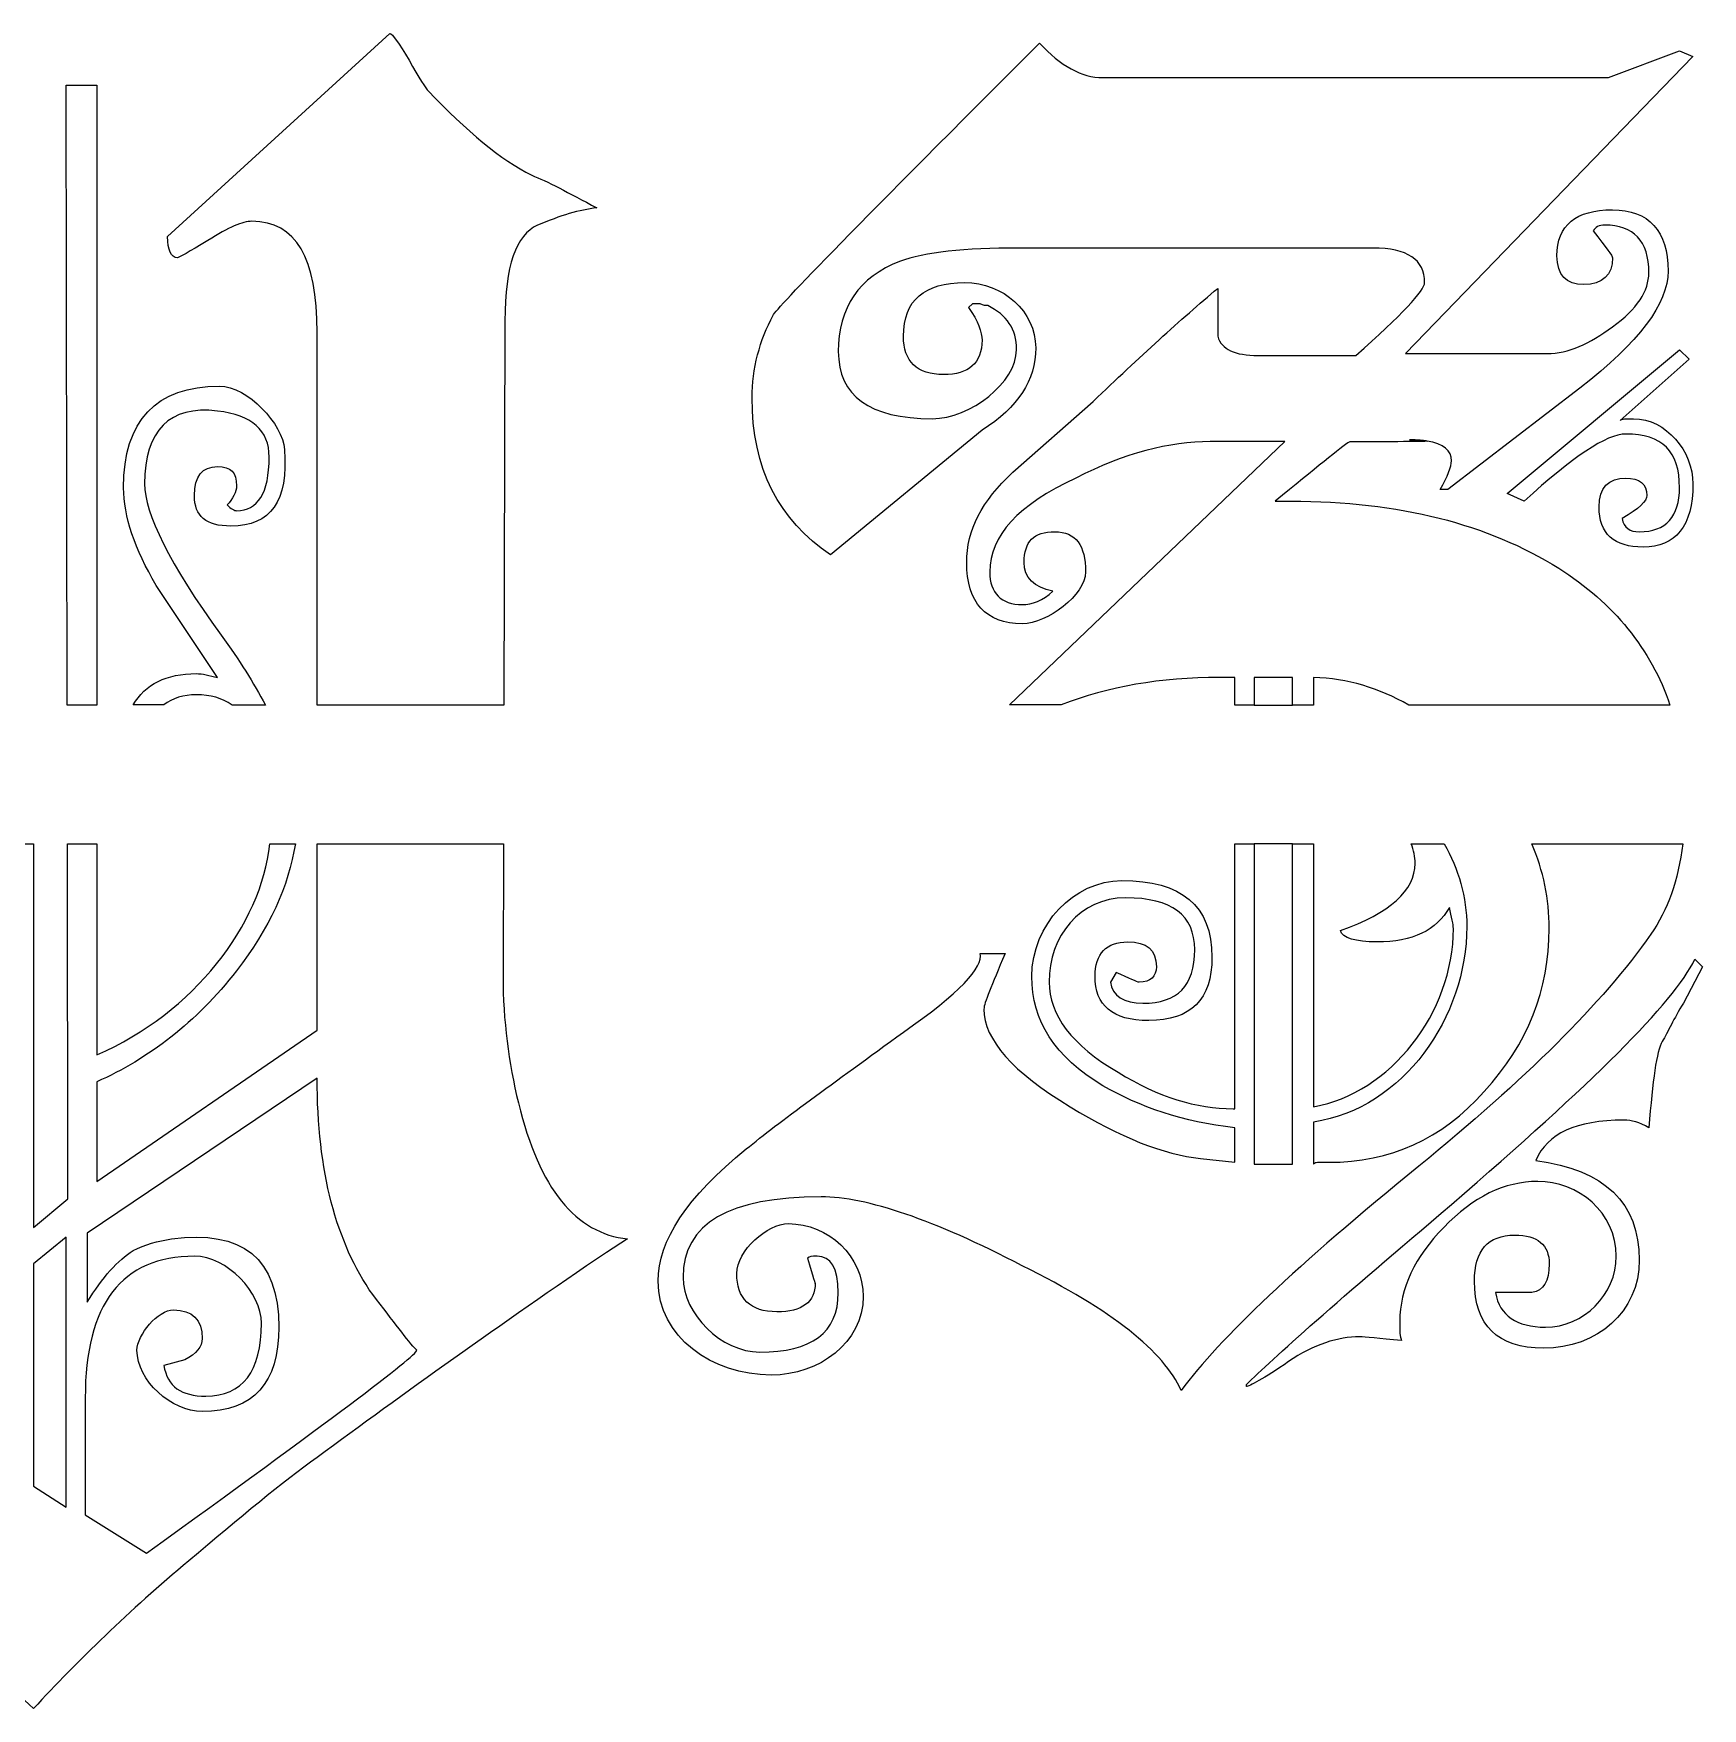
# Model space of a CAD drawing. Header units: centimetres. Extents: x -10.1 to 10.5, y -10.3 to 10.1.
# Drawn here: x 4.943 to 8.907, y -10.312 to -6.335 of the extents above; entities that cross this region are included whole.
import ezdxf

# ---------------------------------------------------------------- set-up
doc = ezdxf.new("R2010")
doc.units = ezdxf.units.CM
doc.header["$MEASUREMENT"] = 0
doc.layers.add('Layer 1', color=7, linetype='Continuous')

msp = doc.modelspace()

# ---------------------------------------------------------------- linework, layer by layer
at = {"layer": 'Layer 1'}
for points in [[(7.84204, -7.92945), (7.93302, -7.92945), (7.93302, -7.86403), (7.84204, -7.86403), (7.84204, -7.92945)], [(7.84204, -9.01993), (7.93302, -9.01993), (7.93302, -8.25881), (7.84204, -8.25881), (7.84204, -9.01993)]]:
    msp.add_lwpolyline(points, close=True, dxfattribs=at)
for points, knots in [([(6.06269, -7.01754), (6.06269, -6.88557), (6.09, -6.81275), (6.14005, -6.79), (6.14005, -6.79), (6.19466, -6.76727), (6.24017, -6.75357), (6.28113, -6.74902), (6.28113, -6.74902), (6.21287, -6.71264), (6.16281, -6.68531), (6.1264, -6.67166), (6.1264, -6.67166), (6.05359, -6.63528), (5.97165, -6.56702), (5.88065, -6.47148), (5.88065, -6.47148), (5.8761, -6.46688), (5.8579, -6.4396), (5.83514, -6.39867), (5.83514, -6.39867), (5.81239, -6.35769), (5.79416, -6.33496), (5.78961, -6.33496), (5.78961, -6.33496), (5.78961, -6.33496), (5.26174, -6.8173), (5.26174, -6.8173), (5.26174, -6.8173), (5.26174, -6.84918), (5.27084, -6.86739), (5.28447, -6.86739), (5.28447, -6.86739), (5.28905, -6.86739), (5.31178, -6.85374), (5.35728, -6.82641), (5.35728, -6.82641), (5.40737, -6.79458), (5.43922, -6.78093), (5.46195, -6.78093), (5.46195, -6.78093), (5.56662, -6.78093), (5.6167, -6.8674), (5.6167, -7.04485), (5.6167, -7.04485), (5.6167, -7.04485), (5.6167, -7.92946), (5.6167, -7.92946), (5.6167, -7.92946), (5.6167, -7.92946), (6.06002, -7.92943), (6.06002, -7.92943), (6.06002, -7.92943), (6.06002, -7.92943), (6.06269, -7.01754), (6.06269, -7.01754)], [0, 0, 0, 0, 0.0666667, 0.0666667, 0.0666667, 0.0666667, 0.1333333, 0.1333333, 0.1333333, 0.1333333, 0.2, 0.2, 0.2, 0.2, 0.2666667, 0.2666667, 0.2666667, 0.2666667, 0.3333333, 0.3333333, 0.3333333, 0.3333333, 0.4, 0.4, 0.4, 0.4, 0.4666667, 0.4666667, 0.4666667, 0.4666667, 0.5333333, 0.5333333, 0.5333333, 0.5333333, 0.6, 0.6, 0.6, 0.6, 0.6666667, 0.6666667, 0.6666667, 0.6666667, 0.7333333, 0.7333333, 0.7333333, 0.7333333, 0.8, 0.8, 0.8, 0.8, 0.8666667, 0.8666667, 0.8666667, 0.8666667, 1, 1, 1, 1]), ([(7.7601, -7.86403), (7.7601, -7.86403), (7.79653, -7.86403), (7.79653, -7.86403), (7.79653, -7.86403), (7.79653, -7.86403), (7.79653, -7.92946), (7.79653, -7.92946), (7.79653, -7.92946), (7.79653, -7.92946), (7.84204, -7.92946), (7.84204, -7.92946), (7.84204, -7.92946), (7.84204, -7.92946), (7.84204, -7.86403), (7.84204, -7.86403), (7.84204, -7.86403), (7.84204, -7.86403), (7.93303, -7.86403), (7.93303, -7.86403), (7.93303, -7.86403), (7.93303, -7.86403), (7.93303, -7.92946), (7.93303, -7.92946), (7.93303, -7.92946), (7.93303, -7.92946), (7.98311, -7.92946), (7.98311, -7.92946), (7.98311, -7.92946), (7.98311, -7.92946), (7.98311, -7.86403), (7.98311, -7.86403), (7.98311, -7.86403), (8.06383, -7.86657), (8.13879, -7.88932), (8.20909, -7.92946), (8.20909, -7.92946), (8.20909, -7.92946), (8.8297, -7.92946), (8.8297, -7.92946), (8.8297, -7.92946), (8.7844, -7.79677), (8.69656, -7.68797), (8.56562, -7.60463), (8.56562, -7.60463), (8.39724, -7.49999), (8.1879, -7.44535), (7.9285, -7.44535), (7.9285, -7.44535), (7.9285, -7.44535), (7.8921, -7.44535), (7.8921, -7.44535), (7.8921, -7.44535), (7.98767, -7.36799), (8.04683, -7.31793), (8.06958, -7.30427), (8.06958, -7.30427), (8.19465, -7.30427), (8.25526, -7.30427), (8.25291, -7.30279), (8.25291, -7.30279), (8.25026, -7.30234), (8.24727, -7.3021), (8.24444, -7.30176), (8.24444, -7.30176), (8.23745, -7.3012), (8.22629, -7.30054), (8.21068, -7.29972), (8.21068, -7.29972), (8.22333, -7.29972), (8.23428, -7.30054), (8.24444, -7.30176), (8.24444, -7.30176), (8.24955, -7.30218), (8.25248, -7.3025), (8.25291, -7.30279), (8.25291, -7.30279), (8.29204, -7.30917), (8.3108, -7.32544), (8.3108, -7.34978), (8.3108, -7.34978), (8.3108, -7.36343), (8.30167, -7.38616), (8.28349, -7.41804), (8.28349, -7.41804), (8.28349, -7.41804), (8.3017, -7.41804), (8.3017, -7.41804), (8.3017, -7.41804), (8.3017, -7.41804), (8.61571, -7.17682), (8.61571, -7.17682), (8.61571, -7.17682), (8.75679, -7.06763), (8.82505, -6.97658), (8.82505, -6.89922), (8.82505, -6.89922), (8.82505, -6.80368), (8.77952, -6.75359), (8.69308, -6.75359), (8.69308, -6.75359), (8.60664, -6.75359), (8.56111, -6.79002), (8.56111, -6.86284), (8.56111, -6.86284), (8.56111, -6.90837), (8.58386, -6.9311), (8.62482, -6.9311), (8.62482, -6.9311), (8.67035, -6.9311), (8.69308, -6.90837), (8.69308, -6.86739), (8.69308, -6.86739), (8.69308, -6.86284), (8.67943, -6.84466), (8.64757, -6.80368), (8.64757, -6.80368), (8.65212, -6.79458), (8.66122, -6.79003), (8.67488, -6.79003), (8.67488, -6.79003), (8.74314, -6.79003), (8.77952, -6.82641), (8.77952, -6.90377), (8.77952, -6.90377), (8.77952, -6.94475), (8.75224, -6.99029), (8.69305, -7.03119), (8.69305, -7.03119), (8.63847, -7.07217), (8.58838, -7.0949), (8.53832, -7.0949), (8.53832, -7.0949), (8.53832, -7.0949), (8.20155, -7.09491), (8.20155, -7.09491), (8.20155, -7.09491), (8.20155, -7.09491), (8.88415, -6.38953), (8.88415, -6.38953), (8.88415, -6.38953), (8.88415, -6.38953), (8.85229, -6.37588), (8.85229, -6.37588), (8.85229, -6.37588), (8.85229, -6.37588), (8.68394, -6.43959), (8.68394, -6.43959), (8.68394, -6.43959), (8.68394, -6.43959), (7.48255, -6.43959), (7.48255, -6.43959), (7.48255, -6.43959), (7.43249, -6.43959), (7.38243, -6.41231), (7.33237, -6.35767), (7.33237, -6.35767), (6.91824, -6.7718), (6.70438, -6.99024), (6.6998, -7.00389), (6.6998, -7.00389), (6.66794, -7.06305), (6.64974, -7.13131), (6.64974, -7.19958), (6.64974, -7.19958), (6.64974, -7.36793), (6.71345, -7.49083), (6.83632, -7.57275), (6.83632, -7.57275), (6.83632, -7.57275), (7.19584, -7.27695), (7.19584, -7.27695), (7.19584, -7.27695), (7.28231, -7.22234), (7.32324, -7.1586), (7.32324, -7.08126), (7.32324, -7.08126), (7.32324, -6.99479), (7.24588, -6.92653), (7.15489, -6.92653), (7.15489, -6.92653), (7.05932, -6.92653), (7.00926, -6.96746), (7.00926, -7.05395), (7.00926, -7.05395), (7.00926, -7.11306), (7.04112, -7.14494), (7.1048, -7.14494), (7.1048, -7.14494), (7.16396, -7.14494), (7.19582, -7.11761), (7.19582, -7.06302), (7.19582, -7.06302), (7.19582, -7.04479), (7.18672, -7.01749), (7.16396, -6.98566), (7.16396, -6.98566), (7.16396, -6.98566), (7.17306, -6.97651), (7.17306, -6.97651), (7.17306, -6.97651), (7.17306, -6.97651), (7.19127, -6.97651), (7.19127, -6.97651), (7.19127, -6.97651), (7.20037, -6.98111), (7.20492, -6.98111), (7.20947, -6.98111), (7.20947, -6.98111), (7.255, -7.00384), (7.27773, -7.03567), (7.27773, -7.08575), (7.27773, -7.08575), (7.27773, -7.16311), (7.16851, -7.24955), (7.07752, -7.24955), (7.07752, -7.24955), (6.92734, -7.24955), (6.85453, -7.19494), (6.85453, -7.09027), (6.85453, -7.09027), (6.85453, -6.9856), (6.90459, -6.91281), (7.00016, -6.87638), (7.00016, -6.87638), (7.05929, -6.85365), (7.15489, -6.84455), (7.28229, -6.84455), (7.28229, -6.84455), (7.28229, -6.84455), (8.12416, -6.84456), (8.12416, -6.84456), (8.12416, -6.84456), (8.2061, -6.84456), (8.24706, -6.87184), (8.24706, -6.92648), (8.24706, -6.92648), (8.24706, -6.94468), (8.19245, -7.00384), (8.08323, -7.09939), (8.08323, -7.09939), (8.08323, -7.09939), (7.85117, -7.09938), (7.85117, -7.09938), (7.85117, -7.09938), (7.79659, -7.09938), (7.7647, -7.08573), (7.7556, -7.0539), (7.7556, -7.0539), (7.7556, -7.0539), (7.7556, -6.9401), (7.7556, -6.9401), (7.7556, -6.9401), (7.66913, -7.01291), (7.56902, -7.1039), (7.4598, -7.2086), (7.4598, -7.2086), (7.4598, -7.2086), (7.26866, -7.37695), (7.26866, -7.37695), (7.26866, -7.37695), (7.19585, -7.44521), (7.15944, -7.51348), (7.15944, -7.59084), (7.15944, -7.59084), (7.15944, -7.68638), (7.20495, -7.73647), (7.29141, -7.73647), (7.29141, -7.73647), (7.35054, -7.73647), (7.44159, -7.66821), (7.44159, -7.61357), (7.44159, -7.61357), (7.44159, -7.54986), (7.41884, -7.51803), (7.36878, -7.51803), (7.36878, -7.51803), (7.31869, -7.51803), (7.29597, -7.54076), (7.29597, -7.59084), (7.29597, -7.59084), (7.29597, -7.62722), (7.3187, -7.65), (7.36423, -7.6591), (7.36423, -7.6591), (7.34148, -7.68183), (7.31414, -7.69093), (7.29142, -7.69093), (7.29142, -7.69093), (7.24133, -7.69093), (7.21406, -7.66365), (7.21406, -7.61357), (7.21406, -7.61357), (7.21406, -7.5271), (7.2823, -7.45429), (7.41882, -7.39058), (7.41882, -7.39058), (7.53259, -7.33142), (7.64181, -7.30411), (7.73738, -7.30411), (7.73738, -7.30411), (7.73738, -7.30411), (7.91485, -7.30411), (7.91485, -7.30411), (7.91485, -7.30411), (7.91485, -7.30411), (7.26128, -7.92929), (7.26128, -7.92929), (7.26128, -7.92929), (7.26128, -7.92929), (7.38394, -7.9293), (7.38394, -7.9293), (7.38394, -7.9293), (7.49501, -7.88546), (7.62042, -7.86403), (7.7601, -7.86403)], [0, 0, 0, 0, 0.0125, 0.0125, 0.0125, 0.0125, 0.025, 0.025, 0.025, 0.025, 0.0375, 0.0375, 0.0375, 0.0375, 0.05, 0.05, 0.05, 0.05, 0.0625, 0.0625, 0.0625, 0.0625, 0.075, 0.075, 0.075, 0.075, 0.0875, 0.0875, 0.0875, 0.0875, 0.1, 0.1, 0.1, 0.1, 0.1125, 0.1125, 0.1125, 0.1125, 0.125, 0.125, 0.125, 0.125, 0.1375, 0.1375, 0.1375, 0.1375, 0.15, 0.15, 0.15, 0.15, 0.1625, 0.1625, 0.1625, 0.1625, 0.175, 0.175, 0.175, 0.175, 0.1875, 0.1875, 0.1875, 0.1875, 0.2, 0.2, 0.2, 0.2, 0.2125, 0.2125, 0.2125, 0.2125, 0.225, 0.225, 0.225, 0.225, 0.2375, 0.2375, 0.2375, 0.2375, 0.25, 0.25, 0.25, 0.25, 0.2625, 0.2625, 0.2625, 0.2625, 0.275, 0.275, 0.275, 0.275, 0.2875, 0.2875, 0.2875, 0.2875, 0.3, 0.3, 0.3, 0.3, 0.3125, 0.3125, 0.3125, 0.3125, 0.325, 0.325, 0.325, 0.325, 0.3375, 0.3375, 0.3375, 0.3375, 0.35, 0.35, 0.35, 0.35, 0.3625, 0.3625, 0.3625, 0.3625, 0.375, 0.375, 0.375, 0.375, 0.3875, 0.3875, 0.3875, 0.3875, 0.4, 0.4, 0.4, 0.4, 0.4125, 0.4125, 0.4125, 0.4125, 0.425, 0.425, 0.425, 0.425, 0.4375, 0.4375, 0.4375, 0.4375, 0.45, 0.45, 0.45, 0.45, 0.4625, 0.4625, 0.4625, 0.4625, 0.475, 0.475, 0.475, 0.475, 0.4875, 0.4875, 0.4875, 0.4875, 0.5, 0.5, 0.5, 0.5, 0.5125, 0.5125, 0.5125, 0.5125, 0.525, 0.525, 0.525, 0.525, 0.5375, 0.5375, 0.5375, 0.5375, 0.55, 0.55, 0.55, 0.55, 0.5625, 0.5625, 0.5625, 0.5625, 0.575, 0.575, 0.575, 0.575, 0.5875, 0.5875, 0.5875, 0.5875, 0.6, 0.6, 0.6, 0.6, 0.6125, 0.6125, 0.6125, 0.6125, 0.625, 0.625, 0.625, 0.625, 0.6375, 0.6375, 0.6375, 0.6375, 0.65, 0.65, 0.65, 0.65, 0.6625, 0.6625, 0.6625, 0.6625, 0.675, 0.675, 0.675, 0.675, 0.6875, 0.6875, 0.6875, 0.6875, 0.7, 0.7, 0.7, 0.7, 0.7125, 0.7125, 0.7125, 0.7125, 0.725, 0.725, 0.725, 0.725, 0.7375, 0.7375, 0.7375, 0.7375, 0.75, 0.75, 0.75, 0.75, 0.7625, 0.7625, 0.7625, 0.7625, 0.775, 0.775, 0.775, 0.775, 0.7875, 0.7875, 0.7875, 0.7875, 0.8, 0.8, 0.8, 0.8, 0.8125, 0.8125, 0.8125, 0.8125, 0.825, 0.825, 0.825, 0.825, 0.8375, 0.8375, 0.8375, 0.8375, 0.85, 0.85, 0.85, 0.85, 0.8625, 0.8625, 0.8625, 0.8625, 0.875, 0.875, 0.875, 0.875, 0.8875, 0.8875, 0.8875, 0.8875, 0.9, 0.9, 0.9, 0.9, 0.9125, 0.9125, 0.9125, 0.9125, 0.925, 0.925, 0.925, 0.925, 0.9375, 0.9375, 0.9375, 0.9375, 0.95, 0.95, 0.95, 0.95, 0.9625, 0.9625, 0.9625, 0.9625, 0.975, 0.975, 0.975, 0.975, 1, 1, 1, 1]), ([(5.09336, -6.45779), (5.09336, -6.45779), (5.02055, -6.45779), (5.02055, -6.45779), (5.02055, -6.45779), (5.02055, -6.45779), (5.02309, -7.92943), (5.02309, -7.92943), (5.02309, -7.92943), (5.02309, -7.92943), (5.09336, -7.92943), (5.09336, -7.92943), (5.09336, -7.92943), (5.09336, -7.92943), (5.09336, -6.45779), (5.09336, -6.45779)], [0, 0, 0, 0, 0.2, 0.2, 0.2, 0.2, 0.4, 0.4, 0.4, 0.4, 0.6, 0.6, 0.6, 0.6, 1, 1, 1, 1]), ([(8.77491, -7.4317), (8.77491, -7.40437), (8.75671, -7.39072), (8.72485, -7.39072), (8.72485, -7.39072), (8.68389, -7.39072), (8.66114, -7.41345), (8.66114, -7.45898), (8.66114, -7.45898), (8.66114, -7.52269), (8.69755, -7.55452), (8.76581, -7.55452), (8.76581, -7.55452), (8.84317, -7.55452), (8.88413, -7.50449), (8.88413, -7.40434), (8.88413, -7.40434), (8.88413, -7.32698), (8.82044, -7.24961), (8.74308, -7.24961), (8.74308, -7.24961), (8.72488, -7.24961), (8.71577, -7.24961), (8.71122, -7.25416), (8.71122, -7.25416), (8.71122, -7.25416), (8.87502, -7.10853), (8.87502, -7.10853), (8.87502, -7.10853), (8.87502, -7.10853), (8.85227, -7.0858), (8.85227, -7.0858), (8.85227, -7.0858), (8.85227, -7.0858), (8.44272, -7.42711), (8.44272, -7.42711), (8.44272, -7.42711), (8.44272, -7.42711), (8.48368, -7.44531), (8.48368, -7.44531), (8.48368, -7.44531), (8.59748, -7.34061), (8.67937, -7.28603), (8.72487, -7.28603), (8.72487, -7.28603), (8.81134, -7.28603), (8.85227, -7.32696), (8.85227, -7.4134), (8.85227, -7.4134), (8.85227, -7.48166), (8.82044, -7.5181), (8.75673, -7.5181), (8.75673, -7.5181), (8.73398, -7.5181), (8.72032, -7.509), (8.71577, -7.48622), (8.71577, -7.48622), (8.75673, -7.46353), (8.77491, -7.44532), (8.77491, -7.4317)], [0, 0, 0, 0, 0.0625, 0.0625, 0.0625, 0.0625, 0.125, 0.125, 0.125, 0.125, 0.1875, 0.1875, 0.1875, 0.1875, 0.25, 0.25, 0.25, 0.25, 0.3125, 0.3125, 0.3125, 0.3125, 0.375, 0.375, 0.375, 0.375, 0.4375, 0.4375, 0.4375, 0.4375, 0.5, 0.5, 0.5, 0.5, 0.5625, 0.5625, 0.5625, 0.5625, 0.625, 0.625, 0.625, 0.625, 0.6875, 0.6875, 0.6875, 0.6875, 0.75, 0.75, 0.75, 0.75, 0.8125, 0.8125, 0.8125, 0.8125, 0.875, 0.875, 0.875, 0.875, 1, 1, 1, 1]), ([(5.33, -7.90496), (5.36291, -7.90496), (5.39107, -7.91335), (5.41483, -7.92946), (5.41483, -7.92946), (5.41483, -7.92946), (5.49391, -7.92946), (5.49391, -7.92946), (5.49391, -7.92946), (5.46639, -7.8775), (5.43187, -7.82246), (5.38913, -7.76388), (5.38913, -7.76388), (5.26626, -7.59553), (5.2071, -7.47263), (5.2071, -7.40436), (5.2071, -7.40436), (5.2071, -7.27699), (5.26626, -7.2178), (5.38003, -7.23145), (5.38003, -7.23145), (5.46195, -7.24055), (5.5029, -7.27698), (5.5029, -7.34064), (5.5029, -7.34064), (5.5029, -7.42716), (5.47562, -7.46806), (5.42554, -7.46806), (5.42554, -7.46806), (5.42099, -7.46806), (5.41189, -7.46351), (5.40281, -7.45441), (5.40281, -7.45441), (5.41646, -7.44076), (5.42554, -7.42258), (5.42554, -7.40888), (5.42554, -7.40888), (5.42554, -7.37705), (5.41189, -7.3634), (5.38003, -7.3634), (5.38003, -7.3634), (5.34362, -7.3634), (5.32545, -7.38613), (5.32545, -7.43166), (5.32545, -7.43166), (5.32545, -7.48169), (5.35273, -7.50447), (5.41192, -7.50447), (5.41192, -7.50447), (5.50749, -7.50447), (5.54845, -7.44531), (5.53934, -7.32241), (5.53934, -7.32241), (5.53476, -7.26325), (5.45285, -7.17223), (5.38459, -7.17223), (5.38459, -7.17223), (5.23441, -7.17223), (5.15705, -7.25415), (5.15705, -7.4134), (5.15705, -7.4134), (5.15705, -7.48166), (5.18436, -7.55903), (5.23441, -7.64552), (5.23441, -7.64552), (5.23441, -7.64552), (5.38004, -7.86396), (5.38004, -7.86396), (5.38004, -7.86396), (5.36184, -7.85941), (5.34363, -7.85486), (5.32998, -7.85486), (5.32998, -7.85486), (5.25844, -7.85486), (5.20856, -7.88013), (5.1802, -7.92937), (5.1802, -7.92937), (5.1802, -7.92937), (5.25261, -7.92938), (5.25261, -7.92938), (5.25261, -7.92938), (5.27362, -7.91326), (5.29918, -7.90496), (5.33, -7.90496)], [0, 0, 0, 0, 0.0454545, 0.0454545, 0.0454545, 0.0454545, 0.0909091, 0.0909091, 0.0909091, 0.0909091, 0.1363636, 0.1363636, 0.1363636, 0.1363636, 0.1818182, 0.1818182, 0.1818182, 0.1818182, 0.2272727, 0.2272727, 0.2272727, 0.2272727, 0.2727273, 0.2727273, 0.2727273, 0.2727273, 0.3181818, 0.3181818, 0.3181818, 0.3181818, 0.3636364, 0.3636364, 0.3636364, 0.3636364, 0.4090909, 0.4090909, 0.4090909, 0.4090909, 0.4545455, 0.4545455, 0.4545455, 0.4545455, 0.5, 0.5, 0.5, 0.5, 0.5454545, 0.5454545, 0.5454545, 0.5454545, 0.5909091, 0.5909091, 0.5909091, 0.5909091, 0.6363636, 0.6363636, 0.6363636, 0.6363636, 0.6818182, 0.6818182, 0.6818182, 0.6818182, 0.7272727, 0.7272727, 0.7272727, 0.7272727, 0.7727273, 0.7727273, 0.7727273, 0.7727273, 0.8181818, 0.8181818, 0.8181818, 0.8181818, 0.8636364, 0.8636364, 0.8636364, 0.8636364, 0.9090909, 0.9090909, 0.9090909, 0.9090909, 1, 1, 1, 1]), ([(8.24442, -7.30176), (8.24725, -7.3021), (8.25027, -7.30234), (8.25289, -7.30279), (8.25289, -7.30279), (8.25243, -7.3025), (8.24952, -7.30216), (8.24442, -7.30176)], [0, 0, 0, 0, 0.3333333, 0.3333333, 0.3333333, 0.3333333, 1, 1, 1, 1]), ([(5.61671, -8.70133), (5.61671, -8.70133), (5.09336, -9.06085), (5.09336, -9.06085), (5.09336, -9.06085), (5.09336, -9.06085), (5.09336, -8.82423), (5.09336, -8.82423), (5.09336, -8.82423), (5.21626, -8.76962), (5.33, -8.68315), (5.42557, -8.56026), (5.42557, -8.56026), (5.50267, -8.46115), (5.54961, -8.35907), (5.56503, -8.25879), (5.56503, -8.25879), (5.56503, -8.25879), (5.50479, -8.25878), (5.50479, -8.25878), (5.50479, -8.25878), (5.48333, -8.45182), (5.32572, -8.65907), (5.09336, -8.76048), (5.09336, -8.76048), (5.09336, -8.76048), (5.09336, -8.25878), (5.09336, -8.25878), (5.09336, -8.25878), (5.09336, -8.25878), (5.02364, -8.25878), (5.02364, -8.25878), (5.02364, -8.25878), (5.02364, -8.25878), (5.0251, -9.1018), (5.0251, -9.1018), (5.0251, -9.1018), (5.0251, -9.1018), (4.94318, -9.17006), (4.94318, -9.17006), (4.94318, -9.17006), (4.94318, -9.17006), (4.94318, -8.25878), (4.94318, -8.25878), (4.94318, -8.25878), (4.94318, -8.25878), (4.88296, -8.25878), (4.88296, -8.25878), (4.88296, -8.25878), (4.88232, -8.52175), (4.88124, -8.71791), (4.87947, -8.84692), (4.87947, -8.84692), (4.59734, -8.66036), (4.43351, -8.56932), (4.39256, -8.57387), (4.39256, -8.57387), (4.37891, -8.57387), (4.37436, -8.57842), (4.36981, -8.5921), (4.36981, -8.5921), (4.62011, -8.73773), (4.78849, -8.84237), (4.88408, -8.90153), (4.88408, -8.90153), (4.8795, -9.0335), (4.8795, -9.10632), (4.88408, -9.12907), (4.88408, -9.12907), (4.84765, -9.08809), (4.73845, -9.01072), (4.55639, -8.897), (4.55639, -8.897), (4.37438, -8.7832), (4.23331, -8.71494), (4.12864, -8.69221), (4.12864, -8.69221), (4.1605, -8.66038), (4.28337, -8.57386), (4.49271, -8.43279), (4.49271, -8.43279), (4.6258, -8.34037), (4.71086, -8.28399), (4.74539, -8.25877), (4.74539, -8.25877), (4.74539, -8.25877), (4.1923, -8.25878), (4.1923, -8.25878), (4.1923, -8.25878), (4.19211, -8.30873), (4.18751, -8.38009), (4.17415, -8.46468), (4.17415, -8.46468), (4.1514, -8.63303), (4.01487, -8.79231), (3.77368, -8.93339), (3.77368, -8.93339), (3.6235, -9.01991), (3.55069, -9.11545), (3.54614, -9.22009), (3.54614, -9.22009), (3.54159, -9.36117), (3.60072, -9.42943), (3.73272, -9.42943), (3.73272, -9.42943), (3.82826, -9.42943), (3.9193, -9.34751), (3.9193, -9.25197), (3.9193, -9.25197), (3.9193, -9.17461), (3.88289, -9.13817), (3.81008, -9.13817), (3.81008, -9.13817), (3.74182, -9.13817), (3.70996, -9.1655), (3.70996, -9.22464), (3.70996, -9.22464), (3.70996, -9.26107), (3.80098, -9.32478), (3.80098, -9.32478), (3.80098, -9.32478), (3.78278, -9.36116), (3.76457, -9.37934), (3.74182, -9.37934), (3.74182, -9.37934), (3.65535, -9.37934), (3.60985, -9.33386), (3.60985, -9.23832), (3.60985, -9.23832), (3.60985, -9.12907), (3.7191, -9.02443), (3.82829, -9.01988), (3.82829, -9.01988), (3.91478, -9.01528), (4.02853, -9.04716), (4.16508, -9.11542), (4.16508, -9.11542), (4.30163, -9.18368), (4.4017, -9.25195), (4.46088, -9.32476), (4.46088, -9.32476), (4.46088, -9.32476), (4.53824, -9.43395), (4.53824, -9.43395), (4.53824, -9.43395), (4.42447, -9.53865), (4.29705, -9.63419), (4.16507, -9.7252), (4.16507, -9.7252), (3.88747, -9.85717), (3.75094, -9.98007), (3.75094, -10.10289), (3.75094, -10.10289), (3.75094, -10.23031), (3.8192, -10.29405), (3.96028, -10.29405), (3.96028, -10.29405), (4.03764, -10.29405), (4.16962, -10.22124), (4.16962, -10.14842), (4.16962, -10.14842), (4.16962, -10.07106), (4.12866, -10.03007), (4.04672, -10.03007), (4.04672, -10.03007), (3.97391, -10.03007), (3.93753, -10.0665), (3.93753, -10.13477), (3.93753, -10.13477), (3.93753, -10.14842), (3.96481, -10.1757), (4.01945, -10.21669), (4.01945, -10.21669), (3.9967, -10.23034), (3.97392, -10.23942), (3.95119, -10.23942), (3.95119, -10.23942), (3.86017, -10.23942), (3.81466, -10.19394), (3.81466, -10.10745), (3.81466, -10.10745), (3.81466, -9.9846), (3.92388, -9.89816), (4.07406, -9.89816), (4.07406, -9.89816), (4.20603, -9.89816), (4.36076, -9.94364), (4.53825, -10.03463), (4.53825, -10.03463), (4.69753, -10.1166), (4.8295, -10.20759), (4.94327, -10.31223), (4.94327, -10.31223), (5.04794, -10.19849), (5.17081, -10.08016), (5.31189, -9.96182), (5.31189, -9.96182), (5.43479, -9.85718), (5.53488, -9.77526), (5.6168, -9.7161), (5.6168, -9.7161), (5.82156, -9.56592), (6.04913, -9.40212), (6.30395, -9.22916), (6.30395, -9.22916), (6.30395, -9.22916), (6.35404, -9.19733), (6.35404, -9.19733), (6.35404, -9.19733), (6.23114, -9.18368), (6.1447, -9.07898), (6.09464, -8.87425), (6.09464, -8.87425), (6.07189, -8.77866), (6.05823, -8.67856), (6.05823, -8.57384), (6.05823, -8.57384), (6.05823, -8.57384), (6.05916, -8.25875), (6.05916, -8.25875), (6.05916, -8.25875), (6.05916, -8.25875), (5.61679, -8.25876), (5.61679, -8.25876), (5.61679, -8.25876), (5.61679, -8.25876), (5.61679, -8.70133), (5.61679, -8.70133), (5.61679, -8.70133), (5.61679, -8.70133), (5.61671, -8.70133), (5.61671, -8.70133)], [0, 0, 0, 0, 0.0169492, 0.0169492, 0.0169492, 0.0169492, 0.0338983, 0.0338983, 0.0338983, 0.0338983, 0.0508475, 0.0508475, 0.0508475, 0.0508475, 0.0677966, 0.0677966, 0.0677966, 0.0677966, 0.0847458, 0.0847458, 0.0847458, 0.0847458, 0.1016949, 0.1016949, 0.1016949, 0.1016949, 0.1186441, 0.1186441, 0.1186441, 0.1186441, 0.1355932, 0.1355932, 0.1355932, 0.1355932, 0.1525424, 0.1525424, 0.1525424, 0.1525424, 0.1694915, 0.1694915, 0.1694915, 0.1694915, 0.1864407, 0.1864407, 0.1864407, 0.1864407, 0.2033898, 0.2033898, 0.2033898, 0.2033898, 0.220339, 0.220339, 0.220339, 0.220339, 0.2372881, 0.2372881, 0.2372881, 0.2372881, 0.2542373, 0.2542373, 0.2542373, 0.2542373, 0.2711864, 0.2711864, 0.2711864, 0.2711864, 0.2881356, 0.2881356, 0.2881356, 0.2881356, 0.3050847, 0.3050847, 0.3050847, 0.3050847, 0.3220339, 0.3220339, 0.3220339, 0.3220339, 0.3389831, 0.3389831, 0.3389831, 0.3389831, 0.3559322, 0.3559322, 0.3559322, 0.3559322, 0.3728814, 0.3728814, 0.3728814, 0.3728814, 0.3898305, 0.3898305, 0.3898305, 0.3898305, 0.4067797, 0.4067797, 0.4067797, 0.4067797, 0.4237288, 0.4237288, 0.4237288, 0.4237288, 0.440678, 0.440678, 0.440678, 0.440678, 0.4576271, 0.4576271, 0.4576271, 0.4576271, 0.4745763, 0.4745763, 0.4745763, 0.4745763, 0.4915254, 0.4915254, 0.4915254, 0.4915254, 0.5084746, 0.5084746, 0.5084746, 0.5084746, 0.5254237, 0.5254237, 0.5254237, 0.5254237, 0.5423729, 0.5423729, 0.5423729, 0.5423729, 0.559322, 0.559322, 0.559322, 0.559322, 0.5762712, 0.5762712, 0.5762712, 0.5762712, 0.5932203, 0.5932203, 0.5932203, 0.5932203, 0.6101695, 0.6101695, 0.6101695, 0.6101695, 0.6271186, 0.6271186, 0.6271186, 0.6271186, 0.6440678, 0.6440678, 0.6440678, 0.6440678, 0.6610169, 0.6610169, 0.6610169, 0.6610169, 0.6779661, 0.6779661, 0.6779661, 0.6779661, 0.6949153, 0.6949153, 0.6949153, 0.6949153, 0.7118644, 0.7118644, 0.7118644, 0.7118644, 0.7288136, 0.7288136, 0.7288136, 0.7288136, 0.7457627, 0.7457627, 0.7457627, 0.7457627, 0.7627119, 0.7627119, 0.7627119, 0.7627119, 0.779661, 0.779661, 0.779661, 0.779661, 0.7966102, 0.7966102, 0.7966102, 0.7966102, 0.8135593, 0.8135593, 0.8135593, 0.8135593, 0.8305085, 0.8305085, 0.8305085, 0.8305085, 0.8474576, 0.8474576, 0.8474576, 0.8474576, 0.8644068, 0.8644068, 0.8644068, 0.8644068, 0.8813559, 0.8813559, 0.8813559, 0.8813559, 0.8983051, 0.8983051, 0.8983051, 0.8983051, 0.9152542, 0.9152542, 0.9152542, 0.9152542, 0.9322034, 0.9322034, 0.9322034, 0.9322034, 0.9491525, 0.9491525, 0.9491525, 0.9491525, 0.9661017, 0.9661017, 0.9661017, 0.9661017, 1, 1, 1, 1]), ([(8.54284, -8.46016), (8.54284, -8.60579), (8.49278, -8.73321), (8.38811, -8.84695), (8.38811, -8.84695), (8.28799, -8.96075), (8.16512, -9.0153), (8.01949, -9.0153), (8.01949, -9.0153), (8.01949, -9.0153), (7.99219, -9.01531), (7.99219, -9.01531), (7.99219, -9.01531), (7.98764, -9.01531), (7.98764, -9.01531), (7.98309, -9.01991), (7.98309, -9.01991), (7.98309, -9.01991), (7.98309, -8.91977), (7.98309, -8.91977), (7.98309, -8.91977), (8.19695, -8.88794), (8.34716, -8.6695), (8.34716, -8.45561), (8.34716, -8.45561), (8.34716, -8.38576), (8.32745, -8.31885), (8.29353, -8.25881), (8.29353, -8.25881), (8.29353, -8.25881), (8.21523, -8.25881), (8.21523, -8.25881), (8.21523, -8.25881), (8.22092, -8.27439), (8.22428, -8.29003), (8.22428, -8.30546), (8.22428, -8.30546), (8.22428, -8.36917), (8.16515, -8.42376), (8.0468, -8.46474), (8.0468, -8.46474), (8.05135, -8.48294), (8.08321, -8.49202), (8.13329, -8.49202), (8.13329, -8.49202), (8.21976, -8.49202), (8.27437, -8.46474), (8.30622, -8.4101), (8.30622, -8.4101), (8.31077, -8.43283), (8.31532, -8.45108), (8.31532, -8.46019), (8.31532, -8.46019), (8.31532, -8.66043), (8.16514, -8.85154), (7.98311, -8.88342), (7.98311, -8.88342), (7.98311, -8.88342), (7.98311, -8.25884), (7.98311, -8.25884), (7.98311, -8.25884), (7.98311, -8.25884), (7.93303, -8.25884), (7.93303, -8.25884), (7.93303, -8.25884), (7.93303, -8.25884), (7.93303, -9.01997), (7.93303, -9.01997), (7.93303, -9.01997), (7.93303, -9.01997), (7.84204, -9.01996), (7.84204, -9.01996), (7.84204, -9.01996), (7.84204, -9.01996), (7.84204, -8.25883), (7.84204, -8.25883), (7.84204, -8.25883), (7.84204, -8.25883), (7.79653, -8.25884), (7.79653, -8.25884), (7.79653, -8.25884), (7.79653, -8.25884), (7.79653, -8.88797), (7.79653, -8.88797), (7.79653, -8.88797), (7.79653, -8.88797), (7.79195, -8.88796), (7.79195, -8.88796), (7.79195, -8.88796), (7.70548, -8.88796), (7.61447, -8.86063), (7.51893, -8.80149), (7.51893, -8.80149), (7.40971, -8.73778), (7.3551, -8.66496), (7.3551, -8.5876), (7.3551, -8.5876), (7.3551, -8.47835), (7.42791, -8.38736), (7.53713, -8.38736), (7.53713, -8.38736), (7.64635, -8.38736), (7.70096, -8.42829), (7.70096, -8.51026), (7.70096, -8.51026), (7.70096, -8.59673), (7.66, -8.63763), (7.57809, -8.63763), (7.57809, -8.63763), (7.53256, -8.63763), (7.50528, -8.61943), (7.5007, -8.5876), (7.5007, -8.5876), (7.5007, -8.5876), (7.51438, -8.56482), (7.51438, -8.56482), (7.51438, -8.56482), (7.54624, -8.57847), (7.56444, -8.5876), (7.56896, -8.5876), (7.56896, -8.5876), (7.59627, -8.5876), (7.60992, -8.57389), (7.60992, -8.55117), (7.60992, -8.55117), (7.60992, -8.51024), (7.58719, -8.49201), (7.54166, -8.49201), (7.54166, -8.49201), (7.4916, -8.49201), (7.4643, -8.51934), (7.4643, -8.57393), (7.4643, -8.57393), (7.4643, -8.64219), (7.50528, -8.67863), (7.59172, -8.67863), (7.59172, -8.67863), (7.69184, -8.67863), (7.7419, -8.62854), (7.7419, -8.52845), (7.7419, -8.52845), (7.7419, -8.40555), (7.66909, -8.34639), (7.52801, -8.34639), (7.52801, -8.34639), (7.41424, -8.34639), (7.31412, -8.45109), (7.31412, -8.57393), (7.31412, -8.57393), (7.31412, -8.67863), (7.36873, -8.76509), (7.4825, -8.83335), (7.4825, -8.83335), (7.56897, -8.88344), (7.67364, -8.91982), (7.79651, -8.93344), (7.79651, -8.93344), (7.79651, -8.93344), (7.79651, -9.01536), (7.79651, -9.01536), (7.79651, -9.01536), (7.79651, -9.01536), (7.71457, -9.00626), (7.71457, -9.00626), (7.71457, -9.00626), (7.6281, -8.99716), (7.52343, -8.95623), (7.40514, -8.88341), (7.40514, -8.88341), (7.26861, -8.80149), (7.20035, -8.7241), (7.20035, -8.65129), (7.20035, -8.65129), (7.20035, -8.63764), (7.21855, -8.59673), (7.25041, -8.51937), (7.25041, -8.51937), (7.25041, -8.51937), (7.19127, -8.51937), (7.19127, -8.51937), (7.19127, -8.51937), (7.20037, -8.5512), (7.14121, -8.61491), (7.00924, -8.70593), (7.00924, -8.70593), (6.84086, -8.82883), (6.71344, -8.91982), (6.63607, -8.98353), (6.63607, -8.98353), (6.49499, -9.09733), (6.42673, -9.20197), (6.42673, -9.29751), (6.42673, -9.29751), (6.42673, -9.42948), (6.55413, -9.5205), (6.6952, -9.5205), (6.6952, -9.5205), (6.80897, -9.5205), (6.91364, -9.44314), (6.91364, -9.33394), (6.91364, -9.33394), (6.91364, -9.2384), (6.83172, -9.16098), (6.73616, -9.16098), (6.73616, -9.16098), (6.6861, -9.16098), (6.61329, -9.22469), (6.61329, -9.27933), (6.61329, -9.27933), (6.61329, -9.33849), (6.64515, -9.37032), (6.70886, -9.37032), (6.70886, -9.37032), (6.76799, -9.37032), (6.79985, -9.34759), (6.79985, -9.30206), (6.79985, -9.30206), (6.79985, -9.30661), (6.7953, -9.28841), (6.78165, -9.24295), (6.78165, -9.24295), (6.7862, -9.2384), (6.79075, -9.2384), (6.80438, -9.2384), (6.80438, -9.2384), (6.83624, -9.2384), (6.85447, -9.26568), (6.85447, -9.32487), (6.85447, -9.32487), (6.85447, -9.42041), (6.79076, -9.46595), (6.66786, -9.46595), (6.66786, -9.46595), (6.57687, -9.46595), (6.48585, -9.37491), (6.48585, -9.28844), (6.48585, -9.28844), (6.48585, -9.16102), (6.59504, -9.09733), (6.81348, -9.09733), (6.81348, -9.09733), (6.92273, -9.09733), (7.08198, -9.15189), (7.29134, -9.26113), (7.29134, -9.26113), (7.50523, -9.36577), (7.6281, -9.46592), (7.66903, -9.55693), (7.66903, -9.55693), (7.76002, -9.43403), (7.94663, -9.25657), (8.23333, -9.02451), (8.23333, -9.02451), (8.4836, -8.81972), (8.67021, -8.63766), (8.78398, -8.47386), (8.78398, -8.47386), (8.82412, -8.417), (8.84939, -8.34525), (8.85999, -8.25886), (8.85999, -8.25886), (8.85999, -8.25886), (8.50178, -8.25886), (8.50178, -8.25886), (8.50178, -8.25886), (8.52879, -8.3231), (8.54284, -8.39004), (8.54284, -8.46016)], [0, 0, 0, 0, 0.0147059, 0.0147059, 0.0147059, 0.0147059, 0.0294118, 0.0294118, 0.0294118, 0.0294118, 0.0441176, 0.0441176, 0.0441176, 0.0441176, 0.0588235, 0.0588235, 0.0588235, 0.0588235, 0.0735294, 0.0735294, 0.0735294, 0.0735294, 0.0882353, 0.0882353, 0.0882353, 0.0882353, 0.1029412, 0.1029412, 0.1029412, 0.1029412, 0.1176471, 0.1176471, 0.1176471, 0.1176471, 0.1323529, 0.1323529, 0.1323529, 0.1323529, 0.1470588, 0.1470588, 0.1470588, 0.1470588, 0.1617647, 0.1617647, 0.1617647, 0.1617647, 0.1764706, 0.1764706, 0.1764706, 0.1764706, 0.1911765, 0.1911765, 0.1911765, 0.1911765, 0.2058824, 0.2058824, 0.2058824, 0.2058824, 0.2205882, 0.2205882, 0.2205882, 0.2205882, 0.2352941, 0.2352941, 0.2352941, 0.2352941, 0.25, 0.25, 0.25, 0.25, 0.2647059, 0.2647059, 0.2647059, 0.2647059, 0.2794118, 0.2794118, 0.2794118, 0.2794118, 0.2941176, 0.2941176, 0.2941176, 0.2941176, 0.3088235, 0.3088235, 0.3088235, 0.3088235, 0.3235294, 0.3235294, 0.3235294, 0.3235294, 0.3382353, 0.3382353, 0.3382353, 0.3382353, 0.3529412, 0.3529412, 0.3529412, 0.3529412, 0.3676471, 0.3676471, 0.3676471, 0.3676471, 0.3823529, 0.3823529, 0.3823529, 0.3823529, 0.3970588, 0.3970588, 0.3970588, 0.3970588, 0.4117647, 0.4117647, 0.4117647, 0.4117647, 0.4264706, 0.4264706, 0.4264706, 0.4264706, 0.4411765, 0.4411765, 0.4411765, 0.4411765, 0.4558824, 0.4558824, 0.4558824, 0.4558824, 0.4705882, 0.4705882, 0.4705882, 0.4705882, 0.4852941, 0.4852941, 0.4852941, 0.4852941, 0.5, 0.5, 0.5, 0.5, 0.5147059, 0.5147059, 0.5147059, 0.5147059, 0.5294118, 0.5294118, 0.5294118, 0.5294118, 0.5441176, 0.5441176, 0.5441176, 0.5441176, 0.5588235, 0.5588235, 0.5588235, 0.5588235, 0.5735294, 0.5735294, 0.5735294, 0.5735294, 0.5882353, 0.5882353, 0.5882353, 0.5882353, 0.6029412, 0.6029412, 0.6029412, 0.6029412, 0.6176471, 0.6176471, 0.6176471, 0.6176471, 0.6323529, 0.6323529, 0.6323529, 0.6323529, 0.6470588, 0.6470588, 0.6470588, 0.6470588, 0.6617647, 0.6617647, 0.6617647, 0.6617647, 0.6764706, 0.6764706, 0.6764706, 0.6764706, 0.6911765, 0.6911765, 0.6911765, 0.6911765, 0.7058824, 0.7058824, 0.7058824, 0.7058824, 0.7205882, 0.7205882, 0.7205882, 0.7205882, 0.7352941, 0.7352941, 0.7352941, 0.7352941, 0.75, 0.75, 0.75, 0.75, 0.7647059, 0.7647059, 0.7647059, 0.7647059, 0.7794118, 0.7794118, 0.7794118, 0.7794118, 0.7941176, 0.7941176, 0.7941176, 0.7941176, 0.8088235, 0.8088235, 0.8088235, 0.8088235, 0.8235294, 0.8235294, 0.8235294, 0.8235294, 0.8382353, 0.8382353, 0.8382353, 0.8382353, 0.8529412, 0.8529412, 0.8529412, 0.8529412, 0.8676471, 0.8676471, 0.8676471, 0.8676471, 0.8823529, 0.8823529, 0.8823529, 0.8823529, 0.8970588, 0.8970588, 0.8970588, 0.8970588, 0.9117647, 0.9117647, 0.9117647, 0.9117647, 0.9264706, 0.9264706, 0.9264706, 0.9264706, 0.9411765, 0.9411765, 0.9411765, 0.9411765, 0.9558824, 0.9558824, 0.9558824, 0.9558824, 0.9705882, 0.9705882, 0.9705882, 0.9705882, 1, 1, 1, 1]), ([(8.31075, -9.11545), (8.04678, -9.33844), (7.88297, -9.48407), (7.82381, -9.54323), (7.82381, -9.54323), (7.82381, -9.54323), (7.82381, -9.54778), (7.82381, -9.54778), (7.82381, -9.54778), (7.82836, -9.54778), (7.86477, -9.52958), (7.92393, -9.48862), (7.92393, -9.48862), (7.98309, -9.44766), (8.04225, -9.42946), (8.09231, -9.42946), (8.09231, -9.42946), (8.10596, -9.42946), (8.13782, -9.43401), (8.1924, -9.43856), (8.1924, -9.43856), (8.18785, -9.42946), (8.18785, -9.41583), (8.18785, -9.39308), (8.18785, -9.39308), (8.18785, -9.31572), (8.22426, -9.23835), (8.29252, -9.17009), (8.29252, -9.17009), (8.36078, -9.09728), (8.43815, -9.06084), (8.51551, -9.06084), (8.51551, -9.06084), (8.61108, -9.06084), (8.70209, -9.13365), (8.70209, -9.23835), (8.70209, -9.23835), (8.70209, -9.32934), (8.62473, -9.4067), (8.53374, -9.4067), (8.53374, -9.4067), (8.46548, -9.4067), (8.42452, -9.37937), (8.41539, -9.32478), (8.41539, -9.32478), (8.41539, -9.32478), (8.50188, -9.32479), (8.50188, -9.32479), (8.50188, -9.32479), (8.52919, -9.32024), (8.54284, -9.29746), (8.54284, -9.25653), (8.54284, -9.25653), (8.54284, -9.211), (8.51553, -9.18827), (8.46092, -9.18827), (8.46092, -9.18827), (8.39721, -9.18827), (8.36535, -9.22465), (8.36535, -9.29746), (8.36535, -9.29746), (8.36535, -9.40216), (8.41996, -9.45677), (8.52918, -9.45677), (8.52918, -9.45677), (8.65658, -9.45677), (8.75672, -9.37025), (8.75672, -9.24743), (8.75672, -9.24743), (8.75672, -9.1109), (8.6748, -9.03354), (8.51097, -9.01076), (8.51097, -9.01076), (8.53828, -8.9471), (8.60654, -8.91522), (8.72031, -8.91522), (8.72031, -8.91522), (8.73851, -8.91522), (8.75672, -8.91977), (8.77944, -8.93342), (8.77944, -8.93342), (8.78857, -8.81968), (8.79764, -8.75141), (8.8113, -8.72869), (8.8113, -8.72869), (8.82498, -8.70591), (8.83861, -8.67408), (8.86139, -8.63765), (8.86139, -8.63765), (8.86139, -8.63765), (8.9069, -8.55118), (8.9069, -8.55118), (8.9069, -8.55118), (8.9069, -8.55118), (8.8887, -8.53298), (8.8887, -8.53298), (8.8887, -8.53298), (8.83864, -8.63761), (8.64296, -8.82878), (8.31075, -9.11545)], [0, 0, 0, 0, 0.0384615, 0.0384615, 0.0384615, 0.0384615, 0.0769231, 0.0769231, 0.0769231, 0.0769231, 0.1153846, 0.1153846, 0.1153846, 0.1153846, 0.1538462, 0.1538462, 0.1538462, 0.1538462, 0.1923077, 0.1923077, 0.1923077, 0.1923077, 0.2307692, 0.2307692, 0.2307692, 0.2307692, 0.2692308, 0.2692308, 0.2692308, 0.2692308, 0.3076923, 0.3076923, 0.3076923, 0.3076923, 0.3461538, 0.3461538, 0.3461538, 0.3461538, 0.3846154, 0.3846154, 0.3846154, 0.3846154, 0.4230769, 0.4230769, 0.4230769, 0.4230769, 0.4615385, 0.4615385, 0.4615385, 0.4615385, 0.5, 0.5, 0.5, 0.5, 0.5384615, 0.5384615, 0.5384615, 0.5384615, 0.5769231, 0.5769231, 0.5769231, 0.5769231, 0.6153846, 0.6153846, 0.6153846, 0.6153846, 0.6538462, 0.6538462, 0.6538462, 0.6538462, 0.6923077, 0.6923077, 0.6923077, 0.6923077, 0.7307692, 0.7307692, 0.7307692, 0.7307692, 0.7692308, 0.7692308, 0.7692308, 0.7692308, 0.8076923, 0.8076923, 0.8076923, 0.8076923, 0.8461538, 0.8461538, 0.8461538, 0.8461538, 0.8846154, 0.8846154, 0.8846154, 0.8846154, 0.9230769, 0.9230769, 0.9230769, 0.9230769, 1, 1, 1, 1]), ([(5.21168, -9.94368), (5.21168, -9.94368), (5.06605, -9.85269), (5.06605, -9.85269), (5.06605, -9.85269), (5.06605, -9.85269), (5.06605, -9.57509), (5.06605, -9.57509), (5.06605, -9.57509), (5.06605, -9.3521), (5.15254, -9.23835), (5.32547, -9.23835), (5.32547, -9.23835), (5.40283, -9.23835), (5.48475, -9.32482), (5.48475, -9.39763), (5.48475, -9.39763), (5.48475, -9.51137), (5.43924, -9.57054), (5.35278, -9.57054), (5.35278, -9.57054), (5.29365, -9.57054), (5.26179, -9.54781), (5.25269, -9.49773), (5.25269, -9.49773), (5.25269, -9.49773), (5.30275, -9.48408), (5.30275, -9.48408), (5.30275, -9.48408), (5.33006, -9.47043), (5.34371, -9.4522), (5.34371, -9.43399), (5.34371, -9.43399), (5.34371, -9.38851), (5.32098, -9.36573), (5.27545, -9.36573), (5.27545, -9.36573), (5.23904, -9.36573), (5.18898, -9.42489), (5.18898, -9.46132), (5.18898, -9.46132), (5.18898, -9.53413), (5.2709, -9.60695), (5.34371, -9.60695), (5.34371, -9.60695), (5.46661, -9.60695), (5.52574, -9.53869), (5.52574, -9.40671), (5.52574, -9.40671), (5.52574, -9.24291), (5.43927, -9.17464), (5.27089, -9.19737), (5.27089, -9.19737), (5.23903, -9.20192), (5.20718, -9.21102), (5.1799, -9.22465), (5.1799, -9.22465), (5.14349, -9.24743), (5.10709, -9.28836), (5.07068, -9.34755), (5.07068, -9.34755), (5.07068, -9.34755), (5.07068, -9.18375), (5.07068, -9.18375), (5.07068, -9.18375), (5.07068, -9.18375), (5.61678, -8.81513), (5.61678, -8.81513), (5.61678, -8.81513), (5.61678, -9.03812), (5.66229, -9.20648), (5.74873, -9.32937), (5.74873, -9.32937), (5.79882, -9.39308), (5.83067, -9.43856), (5.8534, -9.46134), (5.8534, -9.46134), (5.85335, -9.47497), (5.63946, -9.63425), (5.21168, -9.94368)], [0, 0, 0, 0, 0.047619, 0.047619, 0.047619, 0.047619, 0.0952381, 0.0952381, 0.0952381, 0.0952381, 0.1428571, 0.1428571, 0.1428571, 0.1428571, 0.1904762, 0.1904762, 0.1904762, 0.1904762, 0.2380952, 0.2380952, 0.2380952, 0.2380952, 0.2857143, 0.2857143, 0.2857143, 0.2857143, 0.3333333, 0.3333333, 0.3333333, 0.3333333, 0.3809524, 0.3809524, 0.3809524, 0.3809524, 0.4285714, 0.4285714, 0.4285714, 0.4285714, 0.4761905, 0.4761905, 0.4761905, 0.4761905, 0.5238095, 0.5238095, 0.5238095, 0.5238095, 0.5714286, 0.5714286, 0.5714286, 0.5714286, 0.6190476, 0.6190476, 0.6190476, 0.6190476, 0.6666667, 0.6666667, 0.6666667, 0.6666667, 0.7142857, 0.7142857, 0.7142857, 0.7142857, 0.7619048, 0.7619048, 0.7619048, 0.7619048, 0.8095238, 0.8095238, 0.8095238, 0.8095238, 0.8571429, 0.8571429, 0.8571429, 0.8571429, 0.9047619, 0.9047619, 0.9047619, 0.9047619, 1, 1, 1, 1]), ([(5.02055, -9.83448), (5.02055, -9.83448), (4.94319, -9.78439), (4.94319, -9.78439), (4.94319, -9.78439), (4.94319, -9.78439), (4.94319, -9.25652), (4.94319, -9.25652), (4.94319, -9.25652), (4.94319, -9.25652), (5.02055, -9.19281), (5.02055, -9.19281), (5.02055, -9.19281), (5.02055, -9.19281), (5.02055, -9.83448), (5.02055, -9.83448)], [0, 0, 0, 0, 0.2, 0.2, 0.2, 0.2, 0.4, 0.4, 0.4, 0.4, 0.6, 0.6, 0.6, 0.6, 1, 1, 1, 1])]:
    msp.add_open_spline(points, degree=3, knots=knots, dxfattribs=at)

doc.saveas('drawing.dxf')
